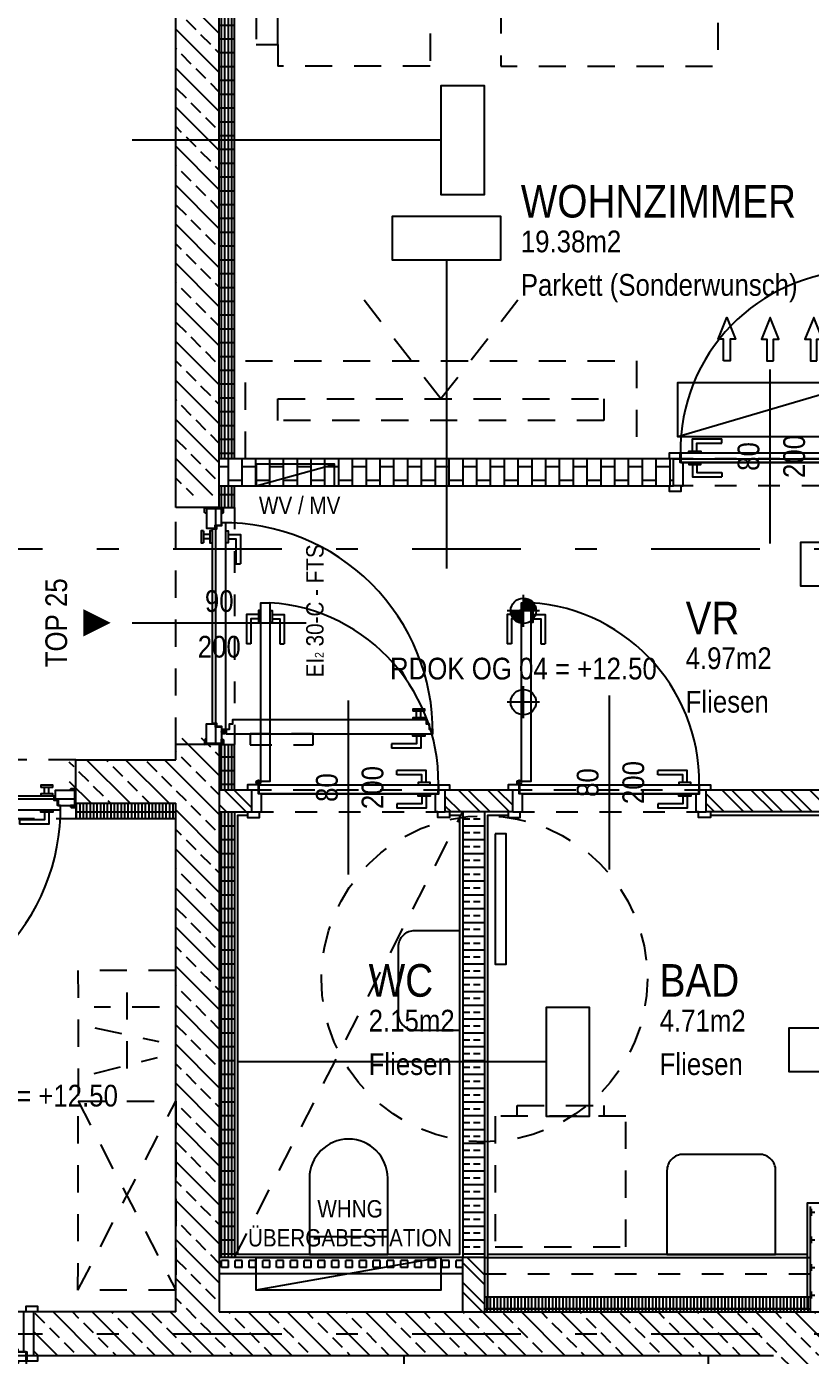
# Model space of a CAD drawing. Header units: millimetres. Extents: x 2821 to 2886, y 1688 to 1792.
# Drawn here: x 2875.6 to 2879.21, y 1723.1 to 1729.22 of the extents above; entities that cross this region are included whole.
import ezdxf
from ezdxf.enums import TextEntityAlignment as Align

# ---------------------------------------------------------------- set-up
doc = ezdxf.new("R2010")
doc.units = ezdxf.units.MM
for name, pattern in [('HIDDEN', [0.375, 0.25, -0.125]), ('HIDDEN2', [0.1875, 0.125, -0.0625]), ('STRICHPUNKT', [1, 0.5, -0.25, 0, -0.25])]:
    doc.linetypes.add(name, pattern=pattern)
for name, color, linetype, plot in [('00_HLP---------M0', 6, 'Continuous', False), ('05_HLP---------M0', 6, 'Continuous', False), ('07_MOB-G00-L04-M0', 6, 'HIDDEN2', False)]:
    doc.layers.add(name, color=color, linetype=linetype, plot=plot)
for name, color, linetype in [('01-ANS-G00-L04-M0', 8, 'Continuous'), ('01-SYM-G00-L04-M0', 8, 'Continuous'), ('01-TXT---------M0', 1, 'Continuous'), ('01-TXT---------PP', 1, 'Continuous'), ('01-TXT-G00-L04-M0', 1, 'Continuous'), ('02-ANS-G00-L04-M0', 8, 'Continuous'), ('02-AXO-G00-L04-M0', 8, 'STRICHPUNKT'), ('02-DIM-G00-L04-ACHSEN', 8, 'Continuous'), ('02-FIL-G00-L04-ORANGE', 40, 'Continuous'), ('02-FIL-G00-L04-STB', 8, 'Continuous'), ('02-FLI-G00-L04-M0', 141, 'Continuous'), ('02-HID---------M0', 8, 'HIDDEN2'), ('02-HID-G00-L04-M0', 8, 'HIDDEN2'), ('02-TWA---------M0', 4, 'Continuous'), ('02-TWA-G00-L04-M0', 4, 'Continuous'), ('02-ZWA---------M0', 2, 'Continuous'), ('02-ZWA-G00-L04-M0', 2, 'Continuous'), ('03-HID-G00-L04-M0', 8, 'HIDDEN2'), ('05-STO---------M0', 1, 'Continuous'), ('05-STO--------M0', 1, 'Continuous'), ('05-SYM---------M0', 8, 'Continuous'), ('05-SYM--------M0', 8, 'Continuous'), ('05-SYM-G00-L04-M0', 8, 'Continuous'), ('05-TXT--------M0', 8, 'Continuous'), ('05-TXT-G00-L04-M0', 8, 'Continuous'), ('07-BAR-G00-L04-M0', 8, 'HIDDEN2'), ('07-SAN-G00-L04-FBHZG-EVERT', 8, 'Continuous'), ('07-SAN-G00-L04-KLIMA', 8, 'Continuous'), ('07-SAN-G00-L04-M0', 8, 'Continuous')]:
    doc.layers.add(name, color=color, linetype=linetype)
doc.styles.add('ARIAL', font='arial.ttf', dxfattribs={"width": 0.85})
doc.dimstyles.new('pp chromy&schneider', dxfattribs={"dimscale": 0.005, "dimtxt": 25, "dimasz": 10, "dimexe": 0, "dimexo": 0, "dimgap": 5, "dimtad": 1, "dimdec": 1, "dimlfac": 100, "dimrnd": 0.1, "dimzin": 9, "dimdsep": 46, "dimtxsty": 'ARIAL', "dimblk": 'c&s kote', "dimcen": 0, "dimse1": 1, "dimse2": 1, "dimclrd": 8, "dimclrt": 8, "dimadec": 0, "dimazin": 0, "dimtfac": 0.75, "dimtdec": 1, "dimtix": 1, "dimtmove": 2, "dimatfit": 0, "dimldrblk": 'NONE', "dimfxl": 1, "dimtolj": 1, "dimlwd": -1, "dimarcsym": 0})
pattern_1 = [(135, (2796.0732, 1683.69414), (-0.08980256, -0.08980256), []), (135, (2796.0732, 1683.78394), (-0.08980256, -0.08980256), [0.0635, -0.03175])]
pattern_2 = [(90, (2796.073195, 1683.69414), (-0.015875, 0), []), (180, (2796.073195, 1683.69414), (0, -0.0635), [])]
pattern_3 = [(135, (2796.07319, 1683.69414), (-0.06735192, -0.06735192), []), (135, (2796.07319, 1683.73904), (-0.06735192, -0.06735192), [])]

# ---------------------------------------------------------------- blocks, each defined once
blk = doc.blocks.new('05-TXT')
at = {"layer": '05-TXT--------M0'}
blk.add_line((-0.4, 0), (0.4, 0), dxfattribs=at)
at = {"layer": '05-TXT--------M0', "color": 8, "style": 'ARIAL', "width": 0.85}
blk.add_attdef('BREITE', text='', height=0.1, dxfattribs=at).set_placement((0, 0.05), align=Align.CENTER)
blk.add_attdef('HÖHE', text='', height=0.1, rotation=360, dxfattribs=at).set_placement((0, -0.06), align=Align.TOP_CENTER)
blk = doc.blocks.new('01-SQM')
at = {"layer": '01-TXT---------M0', "color": 1, "style": 'ARIAL', "width": 0.85}
blk.add_attdef('ROOM', (0, 0), '', height=0.15, dxfattribs=at)
blk.add_attdef('AREA', text='', height=0.1, dxfattribs=at).set_placement((0, -0.06), align=Align.TOP_LEFT)
at = {"layer": '01-TXT---------PP', "color": 1, "style": 'ARIAL', "width": 0.85}
blk.add_attdef('NR', text='', height=0.15, dxfattribs=at).set_placement((-0.1173, 0), align=Align.RIGHT)
blk.add_attdef('FLOOR', text='', height=0.1, dxfattribs=at).set_placement((0, -0.26), align=Align.TOP_LEFT)
blk = doc.blocks.new('WET')
at = {"layer": '02-TWA---------M0'}
for points in [[(-0.545, 0), (-0.545, 0.2)], [(0.545, 0), (0.545, 0.2)]]:
    blk.add_lwpolyline(points, dxfattribs=at)
at = {"layer": '02-ZWA---------M0'}
for points in [[(-0.545, 0), (-0.545, -0.07)], [(0.545, 0), (0.545, -0.07)]]:
    blk.add_lwpolyline(points, dxfattribs=at)
at = {"layer": '05-STO---------M0'}
for points in [[(-0.54, 0.058), (-0.52, 0.058), (-0.52, 0.063, 0.414214), (-0.525, 0.068), (-0.545, 0.068)], [(0.54, 0.058), (0.52, 0.058), (0.52, 0.063, -0.414214), (0.525, 0.068), (0.545, 0.068)], [(-0.54, -0.01), (-0.52, -0.01), (-0.52, -0.015, -0.414214), (-0.525, -0.02), (-0.545, -0.02)], [(0.54, -0.01), (0.52, -0.01), (0.52, -0.015, 0.414214), (0.525, -0.02), (0.545, -0.02)]]:
    blk.add_lwpolyline(points, format="xyb", close=True, dxfattribs=at)
for points in [[(-0.464, -0.01), (-0.54, -0.01), (-0.54, 0.058), (-0.45, 0.058), (-0.45, 0.058), (-0.45, 0.058), (-0.45, 0.0195), (-0.464, 0.0195), (-0.464, -0.01)], [(0.464, -0.01), (0.54, -0.01), (0.54, 0.058), (0.45, 0.058), (0.45, 0.058), (0.45, 0.058), (0.45, 0.0195), (0.464, 0.0195), (0.464, -0.01)]]:
    blk.add_lwpolyline(points, dxfattribs=at)
at = {"layer": '05-SYM---------M0'}
for p, q in [((-0.422, -0.908), (-0.392, -0.908)), ((-0.422, -0.928), (-0.392, -0.928))]:
    blk.add_line(p, q, dxfattribs=at)
for points in [[(0.545, 0.018), (-0.545, 0.018)], [(-0.432, -0.061), (-0.432, -0.061), (-0.452, -0.061), (-0.452, -0.046), (-0.476, -0.046), (-0.476, -0.032), (-0.496, -0.032), (-0.496, -0.982), (-0.476, -0.982), (-0.476, -0.968), (-0.452, -0.968), (-0.452, -0.953), (-0.432, -0.953), (-0.432, -0.061)], [(-0.491, -0.021), (-0.481, -0.021)], [(-0.486, -0.026), (-0.486, -0.016)], [(-0.506, -0.928), (-0.562, -0.928), (-0.562, -0.793)], [(-0.542, -0.793), (-0.562, -0.793)], [(-0.506, -0.908), (-0.542, -0.908), (-0.542, -0.793)], [(-0.496, -0.9455), (-0.506, -0.9455), (-0.506, -0.8905), (-0.496, -0.8905)], [(-0.432, -0.9455), (-0.422, -0.9455), (-0.422, -0.8905), (-0.432, -0.8905)], [(-0.392, -0.9455), (-0.382, -0.9455), (-0.382, -0.8905), (-0.392, -0.8905)], [(-0.392, -0.9455), (-0.392, -0.8905)]]:
    blk.add_lwpolyline(points, dxfattribs=at)
at = {"layer": '05-SYM---------M0', "linetype": 'HIDDEN2', "ltscale": 0.2}
blk.add_lwpolyline([(-0.496, -0.142), (-0.546, -0.142), (-0.546, -0.432), (-0.496, -0.432)], close=True, dxfattribs=at)
at = {"layer": '05-SYM---------M0'}
blk.add_circle((-0.486, -0.021), 0.01, dxfattribs=at)
blk.add_arc((-0.486, -0.021), 0.9611, 269.40381, 0.65581, dxfattribs=at)
at = {"layer": '05_HLP---------M0'}
for p, q in [((0.401, 0.043), (0.401, 0.073)), ((0.421, 0.043), (0.421, 0.073))]:
    blk.add_line(p, q, dxfattribs=at)
for points in [[(0.4385, 0.073), (0.4385, 0.083), (0.3835, 0.083), (0.3835, 0.073)], [(0.4385, 0.073), (0.3835, 0.073)], [(-0.446, 0.033), (-0.446, 0.033), (-0.446, 0.013), (-0.461, 0.013), (-0.461, -0.011), (-0.475, -0.011), (-0.475, -0.031), (0.475, -0.031), (0.475, -0.011), (0.461, -0.011), (0.461, 0.013), (0.446, 0.013), (0.446, 0.033), (-0.446, 0.033)], [(0.4385, 0.033), (0.4385, 0.043), (0.3835, 0.043), (0.3835, 0.033)], [(0.421, -0.041), (0.421, -0.097), (0.286, -0.097)], [(0.401, -0.041), (0.401, -0.077), (0.286, -0.077)], [(0.4385, -0.031), (0.4385, -0.041), (0.3835, -0.041), (0.3835, -0.031)], [(0.286, -0.077), (0.286, -0.097)]]:
    blk.add_lwpolyline(points, dxfattribs=at)
blk = doc.blocks.new('TÜR-80_20er-WAND')
at = {"layer": '00_HLP---------M0'}
for points in [[(-0.3575, 0.045), (-0.3575, 0.101), (-0.2225, 0.101)], [(-0.3375, 0.045), (-0.3375, 0.081), (-0.2225, 0.081)], [(-0.2225, 0.081), (-0.2225, 0.101)], [(-0.375, 0.035), (-0.375, 0.045), (-0.32, 0.045), (-0.32, 0.035)], [(0.4, -0.007), (-0.4, -0.007)], [(-0.375, -0.007), (-0.375, -0.017), (-0.32, -0.017), (-0.32, -0.007)], [(-0.3575, -0.017), (-0.3575, -0.073), (-0.2225, -0.073)], [(-0.3375, -0.017), (-0.3375, -0.053), (-0.2225, -0.053)], [(-0.2225, -0.053), (-0.2225, -0.073)]]:
    blk.add_lwpolyline(points, dxfattribs=at)
blk.add_lwpolyline([(0.4115, 0.035), (-0.4115, 0.035), (-0.4115, 0.035), (-0.4115, -0.007), (0.4115, -0.007)], close=True, dxfattribs=at)
at = {"layer": '02-HID---------M0'}
for points in [[(0.445, 0.01), (-0.445, 0.01)], [(-0.445, -0.19), (0.445, -0.19)]]:
    blk.add_lwpolyline(points, dxfattribs=at)
at = {"layer": '02-TWA---------M0'}
for points in [[(-0.445, -0.19), (-0.445, 0.01)], [(0.445, -0.19), (0.445, 0.01)]]:
    blk.add_lwpolyline(points, dxfattribs=at)
at = {"layer": '05-STO--------M0'}
for points in [[(-0.465, -0.19), (-0.465, -0.215), (-0.41, -0.215), (-0.41, -0.19), (-0.4, -0.19), (-0.4, -0.007), (-0.415, -0.007), (-0.415, 0.035), (-0.465, 0.035), (-0.465, 0.01)], [(0.465, -0.19), (0.465, -0.215), (0.41, -0.215), (0.41, -0.19), (0.4, -0.19), (0.4, -0.007), (0.415, -0.007), (0.415, 0.035), (0.465, 0.035), (0.465, 0.01)]]:
    blk.add_lwpolyline(points, dxfattribs=at)
at = {"layer": '05-SYM---------M0'}
for points in [[(0.352, 0.8185), (0.296, 0.8185), (0.296, 0.6835)], [(0.352, 0.7985), (0.316, 0.7985), (0.316, 0.6835)], [(0.362, 0.836), (0.352, 0.836), (0.352, 0.781), (0.362, 0.781)], [(0.404, 0.836), (0.414, 0.836), (0.414, 0.781), (0.404, 0.781)], [(0.414, 0.8185), (0.47, 0.8185), (0.47, 0.6835)], [(0.414, 0.7985), (0.45, 0.7985), (0.45, 0.6835)], [(0.316, 0.6835), (0.296, 0.6835)], [(0.45, 0.6835), (0.47, 0.6835)]]:
    blk.add_lwpolyline(points, dxfattribs=at)
at = {"layer": '05-SYM--------M0'}
blk.add_lwpolyline([(0.404, 0.0495), (0.404, 0.8725), (0.404, 0.8725), (0.362, 0.8725), (0.362, 0.0495)], close=True, dxfattribs=at)
for points in [[(0.41, 0.046), (0.42, 0.046)], [(0.415, 0.041), (0.415, 0.051)]]:
    blk.add_lwpolyline(points, dxfattribs=at)
blk.add_circle((0.415, 0.046), 0.01, dxfattribs=at)
blk.add_arc((0.415, 0.046), 0.8282, 93.66912, 183.66912, dxfattribs=at)
blk = doc.blocks.new('00-top')
blk.add_lwpolyline([(0, 0, 0, 0.125, 0), (-0.125, 0, 0.125, 0.125, 0)], format="xyseb")
at = {"layer": '01-TXT---------M0', "color": 8, "style": 'ARIAL', "width": 0.85}
for tag, p in [('NUMBER', (-0.3, 0)), ('TOP', (-0.65, 0))]:
    blk.add_attdef(tag, text='', height=0.1, rotation=90, dxfattribs=at).set_placement(p, align=Align.MIDDLE_CENTER)
blk = doc.blocks.new('ECKSOFA_SCHMAL')
for points in [[(0.9, 1.7), (0.2, 1.7)], [(0.2, 1.6), (0.2, 1.7)], [(2.4, 0.875), (0.9, 0.875), (0.9, 1.7)]]:
    blk.add_lwpolyline(points)
at = {"flags": 128}
blk.add_lwpolyline([(1.225, 1.2), (1.225, 1.7), (2.225, 1.7), (2.225, 1.2)], close=True, dxfattribs=at)
blk.add_lwpolyline([(0.2, 1.6), (0.2, 1.6), (0.2, 1.6), (0.2, 0.2), (2.4, 0.2), (2.4, 0.9), (2.5, 0.9), (2.5, 0.1), (0.1, 0.1), (0.1, 1.6)], close=True)
blk = doc.blocks.new('TV-180')
at = {"flags": 128}
blk.add_lwpolyline([(0, -1.8), (0, 0), (0.45, 0), (0.45, -1.8)], close=True, dxfattribs=at)
blk.add_lwpolyline([(0.275, -0.15), (0.275, -1.65), (0.175, -1.65), (0.175, -0.15)], close=True)
blk.add_lwpolyline([(0.7286, -1.2536), (0.275, -0.9), (0.7286, -0.5464)])
blk = doc.blocks.new('07-WT60')
blk.add_lwpolyline([(-0.015, 0.25), (-0.4, 0.25, 0.414214), (-0.475, 0.175), (-0.475, -0.175, 0.414214), (-0.4, -0.25), (-0.015, -0.25)], format="xyb", close=True)
blk = doc.blocks.new('07-WM')
at = {"linetype": 'HIDDEN', "ltscale": 0.5}
blk.add_lwpolyline([(0.05, -0.05), (0.05, -0.65), (0.65, -0.65), (0.65, -0.05)], close=True, dxfattribs=at)
blk.add_lwpolyline([(0.65, -0.15), (0.7, -0.15), (0.7, -0.55), (0.65, -0.55)], dxfattribs=at)
blk = doc.blocks.new('07-WC')
blk.add_lwpolyline([(-0.015, -0.18), (-0.365, -0.18, -1), (-0.365, 0.18, 0), (-0.015, 0.18), (-0.015, -0.18)], format="xyb", close=True)
blk.add_lwpolyline([(-0.095, -0.18), (-0.095, 0.18)])
blk = doc.blocks.new('07-WT-WC')
blk.add_lwpolyline([(1.005, -0.015), (1.005, -0.22, -0.414214), (0.93, -0.295), (0.62, -0.295, -0.414214), (0.545, -0.22), (0.545, -0.015)], format="xyb", close=True)
blk = doc.blocks.new('möbel_schreibtisch')
at = {"flags": 128}
blk.add_lwpolyline([(0, -0.1), (-0.6, -0.1), (-0.6, 1.3), (0, 1.3)], close=True, dxfattribs=at)
blk.add_lwpolyline([(-1.056, 0.8021, 0.39805), (-1.1032, 0.7521), (-1.1032, 0.4467, 0.39805), (-1.056, 0.3968), (-0.706, 0.3774, 0.430564), (-0.6532, 0.4273), (-0.6532, 0.7716, 0.430564), (-0.706, 0.8215)], format="xyb", close=True, dxfattribs=at)
blk.add_arc((-0.6532, 0.5994), 0.5031, 153.43495, 206.56505)
blk = doc.blocks.new('TÜR-80_12-5er-WAND')
at = {"layer": '00_HLP---------M0'}
blk.add_lwpolyline([(-0.025, 0.4115), (-0.025, -0.4115), (-0.025, -0.4115), (0.017, -0.4115), (0.017, 0.4115)], close=True, dxfattribs=at)
for points in [[(0.017, 0.4), (0.017, -0.4)], [(-0.035, -0.3575), (-0.091, -0.3575), (-0.091, -0.2225)], [(-0.071, -0.2225), (-0.091, -0.2225)], [(-0.035, -0.3375), (-0.071, -0.3375), (-0.071, -0.2225)], [(0.027, -0.3575), (0.083, -0.3575), (0.083, -0.2225)], [(0.027, -0.3375), (0.063, -0.3375), (0.063, -0.2225)], [(0.063, -0.2225), (0.083, -0.2225)], [(-0.025, -0.375), (-0.035, -0.375), (-0.035, -0.32), (-0.025, -0.32)], [(0.017, -0.375), (0.027, -0.375), (0.027, -0.32), (0.017, -0.32)]]:
    blk.add_lwpolyline(points, dxfattribs=at)
at = {"layer": '02-HID---------M0', "ltscale": 0.5}
for points in [[(0, 0.445), (0, -0.445)], [(0.125, 0.445), (0.125, -0.445)]]:
    blk.add_lwpolyline(points, dxfattribs=at)
at = {"layer": '02-ZWA---------M0'}
for points in [[(0.125, 0.445), (0, 0.445)], [(0.125, -0.445), (0, -0.445)]]:
    blk.add_lwpolyline(points, dxfattribs=at)
at = {"layer": '05-STO--------M0'}
for points in [[(0.125, 0.465), (0.15, 0.465), (0.15, 0.41), (0.125, 0.41), (0.125, 0.4), (0.017, 0.4), (0.017, 0.415), (-0.025, 0.415), (-0.025, 0.465), (0, 0.465)], [(0.125, -0.465), (0.15, -0.465), (0.15, -0.41), (0.125, -0.41), (0.125, -0.4), (0.017, -0.4), (0.017, -0.415), (-0.025, -0.415), (-0.025, -0.465), (0, -0.465)]]:
    blk.add_lwpolyline(points, dxfattribs=at)
at = {"layer": '05-SYM---------M0'}
for points in [[(-0.8085, 0.414), (-0.8085, 0.47), (-0.6735, 0.47)], [(-0.7885, 0.414), (-0.7885, 0.45), (-0.6735, 0.45)], [(-0.6735, 0.45), (-0.6735, 0.47)], [(-0.826, 0.404), (-0.826, 0.414), (-0.771, 0.414), (-0.771, 0.404)], [(-0.826, 0.362), (-0.826, 0.352), (-0.771, 0.352), (-0.771, 0.362)], [(-0.8085, 0.352), (-0.8085, 0.296), (-0.6735, 0.296)], [(-0.7885, 0.352), (-0.7885, 0.316), (-0.6735, 0.316)], [(-0.6735, 0.316), (-0.6735, 0.296)]]:
    blk.add_lwpolyline(points, dxfattribs=at)
at = {"layer": '05-SYM--------M0'}
blk.add_lwpolyline([(-0.0395, 0.404), (-0.8625, 0.404), (-0.8625, 0.404), (-0.8625, 0.362), (-0.0395, 0.362)], close=True, dxfattribs=at)
for points in [[(-0.031, 0.415), (-0.041, 0.415)], [(-0.036, 0.41), (-0.036, 0.42)]]:
    blk.add_lwpolyline(points, dxfattribs=at)
blk.add_circle((-0.036, 0.415), 0.01, dxfattribs=at)
blk.add_arc((-0.036, 0.415), 0.8282, 183.66912, 273.66912, dxfattribs=at)
blk = doc.blocks.new('TÜR-80_10er-WAND')
at = {"layer": '00_HLP---------M0'}
for points in [[(-0.3575, 0.027), (-0.3575, 0.083), (-0.2225, 0.083)], [(-0.3375, 0.027), (-0.3375, 0.063), (-0.2225, 0.063)], [(-0.2225, 0.063), (-0.2225, 0.083)], [(0.4, 0.017), (-0.4, 0.017)], [(-0.375, 0.017), (-0.375, 0.027), (-0.32, 0.027), (-0.32, 0.017)], [(-0.375, -0.025), (-0.375, -0.035), (-0.32, -0.035), (-0.32, -0.025)], [(-0.3575, -0.035), (-0.3575, -0.091), (-0.2225, -0.091)], [(-0.3375, -0.035), (-0.3375, -0.071), (-0.2225, -0.071)], [(-0.2225, -0.071), (-0.2225, -0.091)]]:
    blk.add_lwpolyline(points, dxfattribs=at)
blk.add_lwpolyline([(0.4115, -0.025), (-0.4115, -0.025), (-0.4115, -0.025), (-0.4115, 0.017), (0.4115, 0.017)], close=True, dxfattribs=at)
at = {"layer": '02-HID---------M0', "ltscale": 0.5}
for points in [[(0.445, 0.1), (-0.445, 0.1)], [(-0.445, 0), (0.445, 0)]]:
    blk.add_lwpolyline(points, dxfattribs=at)
at = {"layer": '02-ZWA---------M0'}
for points in [[(-0.445, 0.1), (-0.445, 0)], [(0.445, 0.1), (0.445, 0)]]:
    blk.add_lwpolyline(points, dxfattribs=at)
at = {"layer": '05-STO--------M0'}
for points in [[(-0.465, 0.1), (-0.465, 0.125), (-0.41, 0.125), (-0.41, 0.1), (-0.4, 0.1), (-0.4, 0.017), (-0.415, 0.017), (-0.415, -0.025), (-0.465, -0.025), (-0.465, 0)], [(0.465, 0.1), (0.465, 0.125), (0.41, 0.125), (0.41, 0.1), (0.4, 0.1), (0.4, 0.017), (0.415, 0.017), (0.415, -0.025), (0.465, -0.025), (0.465, 0)]]:
    blk.add_lwpolyline(points, dxfattribs=at)
at = {"layer": '05-SYM---------M0'}
for points in [[(0.352, -0.8085), (0.296, -0.8085), (0.296, -0.6735)], [(0.316, -0.6735), (0.296, -0.6735)], [(0.352, -0.7885), (0.316, -0.7885), (0.316, -0.6735)], [(0.414, -0.8085), (0.47, -0.8085), (0.47, -0.6735)], [(0.414, -0.7885), (0.45, -0.7885), (0.45, -0.6735)], [(0.45, -0.6735), (0.47, -0.6735)], [(0.362, -0.826), (0.352, -0.826), (0.352, -0.771), (0.362, -0.771)], [(0.404, -0.826), (0.414, -0.826), (0.414, -0.771), (0.404, -0.771)]]:
    blk.add_lwpolyline(points, dxfattribs=at)
at = {"layer": '05-SYM--------M0'}
blk.add_lwpolyline([(0.404, -0.0395), (0.404, -0.8625), (0.404, -0.8625), (0.362, -0.8625), (0.362, -0.0395)], close=True, dxfattribs=at)
for points in [[(0.41, -0.036), (0.42, -0.036)], [(0.415, -0.031), (0.415, -0.041)]]:
    blk.add_lwpolyline(points, dxfattribs=at)
blk.add_circle((0.415, -0.036), 0.01, dxfattribs=at)
blk.add_arc((0.415, -0.036), 0.8282, 176.33088, 266.33088, dxfattribs=at)
blk = doc.blocks.new('c&s kote')
at = {"color": 8}
for p, q in [((0, -2), (0, 2)), ((0, 2), (0, -2)), ((-2, 0), (2, 0)), ((2, 0), (-2, 0))]:
    blk.add_line(p, q, dxfattribs=at)
blk.add_circle((0, 0), 0.5, dxfattribs=at)
blk = doc.blocks.new('*D1161')
at = {"layer": '02-DIM-G00-L04-ACHSEN', "color": 8, "transparency": 16777216}
blk.add_arc((2882.1858, 1743.5541), 0.3783, 7.57924, 82.42076, dxfattribs=at)
at = {"layer": 'Defpoints', "color": 0, "transparency": 16777216}
for p in [(2882.1858, 1746.0178), (2882.5134, 1743.7433), (2850.8966, 1743.5541), (2884.5858, 1743.5541), (2882.1858, 1711.0904)]:
    blk.add_point(p, dxfattribs=at)
at = {"layer": '02-DIM-G00-L04-ACHSEN', "color": 8, "transparency": 16777216, "xscale": 0.05, "yscale": 0.05, "zscale": 0.05}
for p, rotation in [((2882.1858, 1743.9324), 176.2103799030817), ((2882.5641, 1743.5541), 273.7896200982518)]:
    blk.add_blockref('c&s kote', p, dxfattribs=dict(at, rotation=rotation))
at = {"layer": '02-DIM-G00-L04-ACHSEN', "color": 8, "transparency": 16777216, "insert": (2882.5161, 1743.8844), "char_height": 0.125, "attachment_point": 5, "rotation": 315, "style": 'ARIAL'}
blk.add_mtext('\\A1;90.00°', dxfattribs=at)
blk = doc.blocks.new('_None')
blk = doc.blocks.new('*D1198')
at = {"layer": '02-DIM-G00-L04-ACHSEN', "color": 8, "transparency": 16777216}
blk.add_arc((2854.0158, 1714.1608), 0.9465, 182.33948, 266.973, dxfattribs=at)
at = {"layer": 'Defpoints', "color": 0, "transparency": 16777216}
for p in [(2854.0158, 1746.0178), (2850.9732, 1714.1973), (2884.5858, 1713.794), (2853.1924, 1713.6941), (2854.0158, 1711.0904)]:
    blk.add_point(p, dxfattribs=at)
at = {"layer": '02-DIM-G00-L04-ACHSEN', "color": 8, "transparency": 16777216, "xscale": 0.05, "yscale": 0.05, "zscale": 0.05}
for p, rotation in [((2853.0694, 1714.1722), 90.82598231942104), ((2854.0158, 1713.2143), 358.4865013265463)]:
    blk.add_blockref('c&s kote', p, dxfattribs=dict(at, rotation=rotation))
at = {"layer": '02-DIM-G00-L04-ACHSEN', "color": 8, "transparency": 16777216, "insert": (2853.4057, 1713.558), "char_height": 0.125, "attachment_point": 5, "rotation": 314.65624, "style": 'ARIAL'}
blk.add_mtext('\\A1;90.69°', dxfattribs=at)
blk = doc.blocks.new('*D1199')
at = {"layer": '02-DIM-G00-L04-ACHSEN', "color": 8, "transparency": 16777216}
blk.add_arc((2882.1858, 1713.8228), 0.9163, 273.12696, 356.18552, dxfattribs=at)
at = {"layer": 'Defpoints', "color": 0, "transparency": 16777216}
for p in [(2882.1858, 1746.0178), (2850.9732, 1714.1973), (2884.5858, 1713.794), (2882.6408, 1713.0274), (2882.1858, 1711.0904)]:
    blk.add_point(p, dxfattribs=at)
at = {"layer": '02-DIM-G00-L04-ACHSEN', "color": 8, "transparency": 16777216, "xscale": 0.05, "yscale": 0.05, "zscale": 0.05}
for p, rotation in [((2883.102, 1713.8118), 87.74900272405769), ((2882.1858, 1712.9065), 181.563480922196)]:
    blk.add_blockref('c&s kote', p, dxfattribs=dict(at, rotation=rotation))
at = {"layer": '02-DIM-G00-L04-ACHSEN', "color": 8, "transparency": 16777216, "insert": (2882.8923, 1713.1078), "char_height": 0.125, "attachment_point": 5, "rotation": 224.65624, "style": 'ARIAL'}
blk.add_mtext('\\A1;89.31°', dxfattribs=at)
blk = doc.blocks.new('KLIMAGERÄT')
for points in [[(-0.425, 0), (0.425, 0), (0.425, -0.25), (-0.425, -0.25), (-0.425, 0)], [(-0.215, -0.35), (-0.215, -0.45), (-0.24, -0.45), (-0.2, -0.55), (-0.2, -0.55), (-0.16, -0.45), (-0.185, -0.45), (-0.185, -0.35), (-0.215, -0.35)], [(-0.015, -0.35), (-0.015, -0.45), (-0.04, -0.45), (0, -0.55), (0, -0.55), (0.04, -0.45), (0.015, -0.45), (0.015, -0.35), (-0.015, -0.35)], [(0.215, -0.35), (0.215, -0.45), (0.24, -0.45), (0.2, -0.55), (0.2, -0.55), (0.16, -0.45), (0.185, -0.45), (0.185, -0.35), (0.215, -0.35)]]:
    blk.add_lwpolyline(points, close=True)
blk.add_lwpolyline([(-0.425, -0.25), (0.425, 0)])
blk = doc.blocks.new('01-HK2')
for p, q in [((0, -0.098), (0, 0.098)), ((0.098, 0), (-0.098, 0))]:
    blk.add_line(p, q)
blk.add_circle((0, 0), 0.0773)
at = {"layer": '01-TXT---------M0', "color": 8, "style": 'ARIAL', "width": 0.85}
blk.add_attdef('HEIGHT', text='', height=0.1, rotation=360, dxfattribs=at).set_placement((0, 0.132), align=Align.BOTTOM_CENTER)

msp = doc.modelspace()

# ---------------------------------------------------------------- hatches: boundary and pattern name
at = {"layer": '02-FIL-G00-L04-ORANGE'}
h = msp.add_hatch(dxfattribs=at)
h.set_pattern_fill('GRATE', color=256, scale=0.02, angle=197.04654, style=0)
h.set_pattern_definition(pattern_2)
h.paths.add_polyline_path([(2876.5558, 1730.7341), (2876.4858, 1730.7341), (2876.4858, 1727.2291), (2876.5558, 1727.2291)])
h = msp.add_hatch(dxfattribs=at)
h.set_pattern_fill('BRICK', color=256, scale=0.01, angle=197.04654, style=0)
h.set_pattern_definition([(90, (2796.073195, 1683.69414), (-0.0635, 0), []), (180, (2796.0732, 1683.69414), (0, -0.127), [0.0635, -0.0635]), (180, (2796.0732, 1683.75764), (0, -0.127), [-0.0635, 0.0635])])
h.paths.add_polyline_path([(2876.4858, 1727.2291), (2876.4858, 1727.1041), (2878.5758, 1727.1041), (2878.5758, 1727.2291)])
h = msp.add_hatch(dxfattribs=at)
h.set_pattern_fill('GRATE', color=256, scale=0.02, angle=197.04654, style=0)
h.set_pattern_definition(pattern_2)
h.paths.add_polyline_path([(2876.5558, 1727.1041), (2876.4858, 1727.1041), (2876.4858, 1727.0041), (2876.5558, 1727.0041)])
h = msp.add_hatch(dxfattribs=at)
h.set_pattern_fill('ANSI32', color=256, scale=0.01, angle=197.04654, style=0)
h.set_pattern_definition(pattern_3)
h.paths.add_polyline_path([(2880.2058, 1727.1041), (2880.1058, 1727.1041), (2880.1058, 1725.7041), (2878.7258, 1725.7041), (2878.7258, 1725.6041), (2880.1058, 1725.6041), (2880.1058, 1723.7941), (2880.2058, 1723.7941), (2880.2058, 1724.3041), (2881.1558, 1724.3041), (2881.1558, 1724.3166), (2880.2058, 1724.3166), (2880.2058, 1724.3916), (2881.1558, 1724.3916), (2881.1558, 1724.4041), (2880.2058, 1724.4041)])
h = msp.add_hatch(dxfattribs=at)
h.set_pattern_fill('GRATE', color=256, scale=0.02, angle=197.04654, style=0)
h.set_pattern_definition(pattern_2)
h.paths.add_polyline_path([(2876.5558, 1725.9141), (2876.4858, 1725.9141), (2876.4858, 1725.7041), (2876.5558, 1725.7041)])
h = msp.add_hatch(dxfattribs=at)
h.set_pattern_fill('ANSI32', color=256, scale=0.01, angle=197.04654, style=0)
h.set_pattern_definition(pattern_3)
h.paths.add_polyline_path([(2876.6358, 1725.7041), (2876.4858, 1725.7041), (2876.4858, 1725.6041), (2876.6358, 1725.6041)])
h = msp.add_hatch(dxfattribs=at)
h.set_pattern_fill('ANSI32', color=256, scale=0.01, angle=197.04654, style=0)
h.set_pattern_definition(pattern_3)
h.paths.add_polyline_path([(2877.8358, 1725.7041), (2877.5258, 1725.7041), (2877.5258, 1725.6041), (2877.8358, 1725.6041)])
h = msp.add_hatch(dxfattribs=at)
h.set_pattern_fill('GRATE', color=256, scale=0.02, angle=197.04654, style=0)
h.set_pattern_definition(pattern_2)
h.paths.add_polyline_path([(2876.2858, 1725.6441), (2875.8258, 1725.6441), (2875.8258, 1725.5741), (2876.2858, 1725.5741)])
h = msp.add_hatch(dxfattribs=at)
h.set_pattern_fill('GRATE', color=256, scale=0.02, angle=197.04654, style=0)
h.set_pattern_definition(pattern_2)
h.paths.add_polyline_path([(2876.5558, 1725.6041), (2876.4858, 1725.6041), (2876.4858, 1723.5541), (2876.5558, 1723.5541)])
h = msp.add_hatch(dxfattribs=at)
h.set_pattern_fill('BRASS', color=256, scale=0.01, angle=107.04654, style=0)
h.set_pattern_definition([(0, (2796.073195, 1683.69414), (0, 0.0635), []), (0, (2796.073195, 1683.72589), (0, 0.0635), [0.03175, -0.015875])])
h.paths.add_polyline_path([(2877.7058, 1725.6041), (2877.6058, 1725.6041), (2877.6058, 1723.5541), (2877.7058, 1723.5541)])
h = msp.add_hatch(dxfattribs=at)
h.set_pattern_fill('CROSS', color=256, scale=0.01, angle=107.04654, style=0)
h.set_pattern_definition([(0, (2796.073195, 1683.69414), (0.0635, 0.0635), [0.03175, -0.09525]), (90, (2796.08907, 1683.678265), (-0.0635, 0.0635), [0.03175, -0.09525])])
h.paths.add_polyline_path([(2880.2058, 1723.7941), (2879.2058, 1723.7941), (2879.2058, 1723.3041), (2879.3108, 1723.3041), (2879.3108, 1723.6891), (2880.1008, 1723.6891), (2880.1008, 1723.3041), (2880.2058, 1723.3041)])
h = msp.add_hatch(dxfattribs=at)
h.set_pattern_fill('SQUARE', color=256, scale=0.01, angle=197.04654, style=0)
h.set_pattern_definition([(90, (2796.073195, 1683.69414), (-0.03175, 0), [0.03175, -0.03175]), (180, (2796.073195, 1683.69414), (0, -0.03175), [0.03175, -0.03175])])
h.paths.add_polyline_path([(2877.6058, 1723.5541), (2876.4858, 1723.5541), (2876.4858, 1723.4791), (2877.6058, 1723.4791)])
h = msp.add_hatch(dxfattribs=at)
h.set_pattern_fill('ANSI32', color=256, scale=0.01, angle=197.04654, style=0)
h.set_pattern_definition(pattern_3)
h.paths.add_polyline_path([(2877.7058, 1723.5541), (2877.6058, 1723.5541), (2877.6058, 1723.3041), (2877.7058, 1723.3041)])
h = msp.add_hatch(dxfattribs=at)
h.set_pattern_fill('GRATE', color=256, scale=0.02, angle=197.04654, style=0)
h.set_pattern_definition(pattern_2)
h.paths.add_polyline_path([(2879.2058, 1723.3741), (2877.7058, 1723.3741), (2877.7058, 1723.3041), (2879.2058, 1723.3041)])
at = {"layer": '02-FIL-G00-L04-STB'}
h = msp.add_hatch(dxfattribs=at)
h.set_pattern_fill('ANSI33', color=256, scale=0.02, angle=197.04654, style=0)
h.set_pattern_definition(pattern_1)
h.paths.add_polyline_path([(2876.4858, 1734.2341), (2880.0558, 1734.2341), (2880.0558, 1733.3441), (2880.2558, 1733.3441), (2880.2558, 1734.2341), (2882.2858, 1734.2341), (2882.2858, 1734.4341), (2879.2358, 1734.4341), (2879.2358, 1735.6341), (2879.0358, 1735.6341), (2879.0358, 1734.4341), (2876.2358, 1734.4341), (2876.2358, 1734.3541), (2876.2358, 1734.2341), (2876.2858, 1734.2341), (2876.2858, 1727.0591), (2876.4858, 1727.0591)])
h = msp.add_hatch(dxfattribs=at)
h.set_pattern_fill('ANSI33', color=256, scale=0.02, angle=197.04654, style=0)
h.set_pattern_definition(pattern_1)
h.paths.add_polyline_path([(2882.2858, 1724.5041), (2882.2058, 1724.5041), (2882.0858, 1724.5041), (2882.0858, 1723.3041), (2876.4858, 1723.3041), (2876.4858, 1725.9441), (2876.2858, 1725.9441), (2876.2858, 1725.8441), (2875.7958, 1725.8441), (2875.7958, 1725.6441), (2876.2858, 1725.6441), (2876.2858, 1723.3041), (2875.6308, 1723.3041), (2875.6308, 1723.1041), (2879.0358, 1723.1041), (2879.0358, 1721.9141), (2879.2358, 1721.9141), (2879.2358, 1723.1041), (2882.2858, 1723.1041)])

# ---------------------------------------------------------------- linework, layer by layer
for p, q in [((2877.5058, 1728.6939), (2876.0858, 1728.6939)), ((2877.5308, 1728.1437), (2877.5308, 1726.7238)), ((2877.8853, 1726.4549), (2877.8853, 1726.6034)), ((2877.9595, 1726.5291), (2877.8111, 1726.5291)), ((2877.9897, 1724.4541), (2876.5697, 1724.4541))]:
    msp.add_line(p, q)
for points in [[(2877.5058, 1728.6939), (2877.5058, 1728.4439), (2877.7058, 1728.4439), (2877.7058, 1728.9439), (2877.5058, 1728.9439)], [(2877.5308, 1728.1437), (2877.7808, 1728.1437), (2877.7808, 1728.3437), (2877.2808, 1728.3437), (2877.2808, 1728.1437)], [(2879.4108, 1726.6437), (2879.6608, 1726.6437), (2879.6608, 1726.8437), (2879.1608, 1726.8437), (2879.1608, 1726.6437)], [(2877.9897, 1724.4541), (2877.9897, 1724.2041), (2878.1897, 1724.2041), (2878.1897, 1724.7041), (2877.9897, 1724.7041)], [(2879.3558, 1724.4095), (2879.6058, 1724.4095), (2879.6058, 1724.6095), (2879.1058, 1724.6095), (2879.1058, 1724.4095)]]:
    msp.add_lwpolyline(points, close=True)
msp.add_circle((2877.8853, 1726.5291), 0.0586)
for points in [[(2877.8853, 1726.5877), (2877.9267, 1726.5706), (2877.8853, 1726.5291)], [(2877.8853, 1726.5291), (2877.9439, 1726.5291), (2877.9267, 1726.5706)], [(2877.8267, 1726.5291), (2877.8439, 1726.4877), (2877.8853, 1726.5291)], [(2877.8439, 1726.4877), (2877.8853, 1726.4705), (2877.8853, 1726.5291)]]:
    msp.add_solid(points)
at = {"layer": '01-ANS-G00-L04-M0'}
for points in [[(2878.5758, 1727.2291), (2879.4658, 1727.2291)], [(2874.7408, 1723.1041), (2875.6308, 1723.1041)]]:
    msp.add_lwpolyline(points, dxfattribs=at)
at = {"layer": '02-ANS-G00-L04-M0'}
msp.add_lwpolyline([(2877.7058, 1723.5541), (2879.2058, 1723.5541)], dxfattribs=at)
at = {"layer": '02-AXO-G00-L04-M0'}
for points in [[(2850.9732, 1726.8141), (2884.5858, 1726.8141)], [(2850.9732, 1723.2041), (2884.5858, 1723.2041)]]:
    msp.add_lwpolyline(points, dxfattribs=at)
at = {"layer": '02-FLI-G00-L04-M0'}
for points in [[(2877.5458, 1725.5891), (2877.5908, 1725.5891), (2877.5908, 1723.5691), (2876.5708, 1723.5691), (2876.5708, 1725.5891), (2876.6158, 1725.5891)], [(2878.7458, 1725.5891), (2880.0908, 1725.5891), (2880.0908, 1723.8041), (2879.1908, 1723.8041), (2879.1908, 1723.3191), (2877.7208, 1723.3191), (2877.7208, 1725.5891), (2877.8158, 1725.5891)], [(2879.1908, 1723.5691), (2877.7208, 1723.5691)]]:
    msp.add_lwpolyline(points, dxfattribs=at)
at = {"layer": '02-HID-G00-L04-M0'}
for points in [[(2876.2858, 1725.9141), (2876.2858, 1727.0041)], [(2875.8258, 1725.8441), (2874.7358, 1725.8441)]]:
    msp.add_lwpolyline(points, dxfattribs=at)
at = {"layer": '02-HID-G00-L04-M0', "ltscale": 0.5}
for points in [[(2876.5558, 1727.0041), (2876.5558, 1725.9141)], [(2874.7358, 1725.5741), (2875.8258, 1725.5741)], [(2877.7058, 1723.4791), (2879.2058, 1723.4791)]]:
    msp.add_lwpolyline(points, dxfattribs=at)
at = {"layer": '02-TWA-G00-L04-M0'}
for p, q in [((2876.2858, 1727.0041), (2876.2858, 1734.2341)), ((2876.4858, 1727.0041), (2876.4858, 1734.2341)), ((2876.2858, 1725.8441), (2876.2858, 1725.9141)), ((2876.2858, 1723.3041), (2876.2858, 1725.6441)), ((2876.4858, 1723.3041), (2882.0858, 1723.3041))]:
    msp.add_line(p, q, dxfattribs=at)
for points in [[(2876.4858, 1725.9141), (2876.4858, 1723.3041)], [(2875.8258, 1725.8441), (2876.2858, 1725.8441)], [(2875.8258, 1725.6441), (2876.2858, 1725.6441)], [(2876.2858, 1723.3041), (2875.6308, 1723.3041)], [(2875.6308, 1723.1041), (2879.0358, 1723.1041)]]:
    msp.add_lwpolyline(points, dxfattribs=at)
at = {"layer": '02-ZWA-G00-L04-M0'}
for p, q in [((2876.5558, 1727.2291), (2876.5558, 1730.7341)), ((2876.4858, 1727.1041), (2878.5758, 1727.1041)), ((2876.5558, 1727.0041), (2876.5558, 1727.1041)), ((2876.5558, 1725.7041), (2876.5558, 1725.9141)), ((2880.1058, 1725.7041), (2878.7258, 1725.7041)), ((2876.4858, 1725.6041), (2876.6358, 1725.6041)), ((2877.8358, 1725.6041), (2877.5258, 1725.6041)), ((2877.6058, 1725.6041), (2877.6058, 1723.5541)), ((2877.7058, 1725.6041), (2877.7058, 1723.3041)), ((2880.1058, 1725.6041), (2878.7258, 1725.6041)), ((2879.2058, 1723.3041), (2879.2058, 1723.7891)), ((2877.7058, 1723.5541), (2876.4858, 1723.5541)), ((2877.6058, 1723.3041), (2877.6058, 1723.5541)), ((2877.6058, 1723.4791), (2876.4858, 1723.4791))]:
    msp.add_line(p, q, dxfattribs=at)
for points in [[(2878.5758, 1727.2291), (2876.4858, 1727.2291)], [(2876.6358, 1725.7041), (2876.4858, 1725.7041)], [(2877.8358, 1725.7041), (2877.5258, 1725.7041)], [(2875.8258, 1725.5741), (2876.2858, 1725.5741)], [(2876.5558, 1725.6041), (2876.5558, 1723.5541)], [(2877.7058, 1723.3741), (2879.2058, 1723.3741)]]:
    msp.add_lwpolyline(points, dxfattribs=at)
at = {"layer": '03-HID-G00-L04-M0'}
msp.add_lwpolyline([(2876.5558, 1723.5541), (2877.6058, 1725.6041)], dxfattribs=at)
at = {"layer": '07-BAR-G00-L04-M0'}
msp.add_circle((2877.7058, 1724.8366), 0.75, dxfattribs=at)
at = {"layer": '07-SAN-G00-L04-FBHZG-EVERT'}
for points in [[(2876.6558, 1727.1041), (2877.0158, 1727.1041), (2877.0158, 1727.2041), (2876.6558, 1727.2041)], [(2877.5058, 1723.5541), (2877.5058, 1723.4041), (2876.6558, 1723.4041), (2876.6558, 1723.5541)]]:
    msp.add_lwpolyline(points, close=True, dxfattribs=at)
for points in [[(2876.6558, 1727.1041), (2877.0158, 1727.2041)], [(2877.5058, 1723.5541), (2876.6558, 1723.4041)]]:
    msp.add_lwpolyline(points, dxfattribs=at)
at = {"layer": '07-SAN-G00-L04-M0'}
msp.add_lwpolyline([(2877.7558, 1725.5041), (2877.7558, 1724.9041), (2877.8058, 1724.9041), (2877.8058, 1725.5041)], close=True, dxfattribs=at)
at = {"layer": '07_MOB-G00-L04-M0'}
for points in [[(2875.8358, 1724.8741), (2875.8361, 1724.2741), (2876.2858, 1724.2741), (2876.2858, 1724.8741), (2875.8358, 1724.8741)], [(2876.0608, 1724.7741), (2876.0608, 1724.3741)], [(2876.2108, 1724.7063), (2875.9108, 1724.7063)], [(2875.914, 1724.6105), (2876.2076, 1724.5488)], [(2875.9102, 1724.4006), (2876.2011, 1724.474)], [(2875.8361, 1724.2741), (2876.2858, 1724.2741), (2876.2858, 1723.4041), (2875.8358, 1723.4041), (2875.8361, 1724.2741)], [(2875.8358, 1723.4043), (2876.2858, 1724.2741)], [(2875.8361, 1724.2741), (2876.2858, 1723.4041)]]:
    msp.add_lwpolyline(points, dxfattribs=at)

# ---------------------------------------------------------------- block references
at = {"layer": '01-SYM-G00-L04-M0'}
ref = msp.add_blockref('00-top', (2875.9858, 1726.4741), dxfattribs=dict(at, rotation=359.9999999474728))
ref.add_attrib('TOP', 'TOP 25', dxfattribs={"layer": '01-TXT---------M0', "color": 8, "height": 0.1, "rotation": 90, "style": 'ARIAL', "width": 0.85}).set_placement((2875.7358, 1726.4741), align=Align.MIDDLE_CENTER)
ref = msp.add_blockref('01-HK2', (2877.8853, 1726.1091), dxfattribs=dict(at, xscale=0.7575757580343634, yscale=0.7575757580735277, zscale=0.7575757580681662, rotation=1.76090814e-08))
ref.add_attrib('HEIGHT', 'RDOK OG 04 = +12.50', dxfattribs={"layer": '01-TXT---------M0', "color": 8, "height": 0.1, "rotation": 0, "style": 'ARIAL', "width": 0.85}).set_placement((2877.8853, 1726.1834), align=Align.BOTTOM_CENTER)
ref = msp.add_blockref('01-HK2', (2875.4058, 1724.069), dxfattribs=dict(at, xscale=0.7575757580343634, yscale=0.7575757580735277, zscale=0.7575757580681662, rotation=1.76090814e-08))
ref.add_attrib('HEIGHT', 'RDOK OG 04 = +12.50', dxfattribs={"layer": '01-TXT---------M0', "color": 8, "height": 0.1, "rotation": 0, "style": 'ARIAL', "width": 0.85}).set_placement((2875.4058, 1724.219), align=Align.BOTTOM_CENTER)
at = {"layer": '01-TXT-G00-L04-M0'}
for p, rotation, values in [((2877.8732, 1728.3383), 359.9999999933298, {'ROOM': 'WOHNZIMMER', 'AREA': '19.38m2', 'FLOOR': 'Parkett (Sonderwunsch)'}), ((2878.6316, 1726.4211), 359.9999999924961, {'ROOM': 'VR', 'AREA': '4.97m2', 'FLOOR': 'Fliesen'}), ((2877.1732, 1724.7541), 359.9999999899948, {'ROOM': 'WC', 'AREA': '2.15m2', 'FLOOR': 'Fliesen'}), ((2878.512, 1724.7541), 359.9999999933298, {'ROOM': 'BAD', 'AREA': '4.71m2', 'FLOOR': 'Fliesen'})]:
    msp.add_blockref('01-SQM', p, dxfattribs=dict(at, rotation=rotation)).add_auto_attribs(values)
at = {"layer": '05-SYM-G00-L04-M0'}
for name, p, rotation in [('TÜR-80_12-5er-WAND', (2879.0208, 1727.2291), 270.0000000500259), ('WET', (2876.4858, 1726.4591), 90), ('TÜR-80_10er-WAND', (2877.0808, 1725.7041), 179.9999998149045), ('TÜR-80_10er-WAND', (2878.2808, 1725.7041), 179.9999998149045), ('WET', (2875.2808, 1725.6441), 2.16778465e-08), ('TÜR-80_20er-WAND', (2875.1858, 1723.1141), 180.0000000316829)]:
    msp.add_blockref(name, p, dxfattribs=dict(at, rotation=rotation))
at = {"layer": '05-TXT-G00-L04-M0'}
for p, rotation, values in [((2879.0208, 1727.2391), 90.00000002334536, {'BREITE': '80', 'HÖHE': '200'}), ((2876.4858, 1726.4741), 359.999999982491, {'BREITE': '90', 'HÖHE': '200'}), ((2878.2808, 1725.7391), 90.00000000333505, {'BREITE': '80', 'HÖHE': '200'}), ((2877.0808, 1725.7161), 90.00000001000517, {'BREITE': '80', 'HÖHE': '200'})]:
    msp.add_blockref('05-TXT', p, dxfattribs=dict(at, rotation=rotation)).add_auto_attribs(values)
at = {"layer": '07-SAN-G00-L04-KLIMA', "rotation": 179.9999999908286}
msp.add_blockref('KLIMAGERÄT', (2879.0208, 1727.3291), dxfattribs=at)
at = {"layer": '07-SAN-G00-L04-M0'}
for name, p, rotation in [('07-WT-WC', (2877.6058, 1725.6042), 270.0000000466907), ('07-WM', (2877.7058, 1723.5541), 89.9999999933299), ('07-WT60', (2878.7958, 1723.5541), 269.9999999966649)]:
    msp.add_blockref(name, p, dxfattribs=dict(at, rotation=rotation))
at = {"layer": '07-SAN-G00-L04-M0', "xscale": -1, "rotation": 90.00000005669592}
msp.add_blockref('07-WC', (2877.0808, 1723.5541), dxfattribs=at)
at = {"layer": '07_MOB-G00-L04-M0', "xscale": -1, "rotation": 180.0000000641998}
msp.add_blockref('ECKSOFA_SCHMAL', (2876.5558, 1730.7341), dxfattribs=at)
at = {"layer": '07_MOB-G00-L04-M0'}
for name, p, rotation in [('TV-180', (2876.6058, 1727.2291), 90.0000000700361), ('möbel_schreibtisch', (2878.6358, 1723.1041), 90.0000000133402)]:
    msp.add_blockref(name, p, dxfattribs=dict(at, rotation=rotation))

# ---------------------------------------------------------------- texts
at = {"layer": '05-TXT-G00-L04-M0', "insert": (2876.8858, 1726.5291), "char_height": 0.08, "width": 1.2, "attachment_point": 2, "rotation": 90, "style": 'ARIAL'}
msp.add_mtext('EI{\\H0.5x;2} 30-C - FTS', dxfattribs=at)
at = {"layer": '07-SAN-G00-L04-FBHZG-EVERT', "insert": (2876.8558, 1727.0541), "char_height": 0.08, "width": 1.165, "attachment_point": 2, "style": 'ARIAL'}
msp.add_mtext('WV / MV', dxfattribs=at)
at = {"layer": '07-SAN-G00-L04-FBHZG-EVERT', "insert": (2877.0876, 1723.6041), "char_height": 0.08, "width": 1.165, "attachment_point": 8, "rotation": 360, "style": 'ARIAL'}
msp.add_mtext('WHNG ÜBERGABESTATION', dxfattribs=at)

# ---------------------------------------------------------------- dimensions: what is measured, and where the dimension line sits
at = {"layer": '02-DIM-G00-L04-ACHSEN'}
for base, line1, line2, picture, middle in [((2882.5134, 1743.7433), ((2850.8966, 1743.5541), (2884.5858, 1743.5541)), ((2882.1858, 1746.0178), (2882.1858, 1711.0904)), '*D1161', (2882.5161, 1743.8844)), ((2853.1924, 1713.6941), ((2854.0158, 1746.0178), (2854.0158, 1711.0904)), ((2850.9732, 1714.1973), (2884.5858, 1713.794)), '*D1198', (2853.4057, 1713.558)), ((2882.6408, 1713.0274), ((2882.1858, 1746.0178), (2882.1858, 1711.0904)), ((2850.9732, 1714.1973), (2884.5858, 1713.794)), '*D1199', (2882.8923, 1713.1078))]:
    dim = msp.add_angular_dim_2l(base=base, line1=line1, line2=line2, dimstyle='pp chromy&schneider', override={"dimzin": 8, "dimadec": 2}, dxfattribs=at)
    dim.commit()
    dim.dimension.update_dxf_attribs({"geometry": picture, "text_midpoint": middle})

doc.saveas('drawing.dxf')
